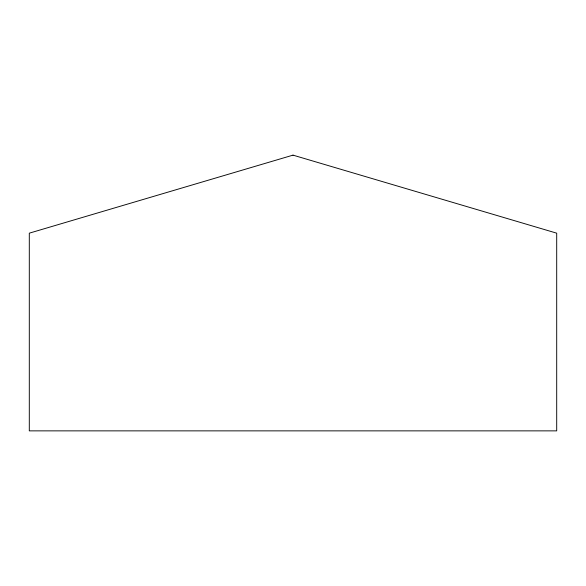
<?xml version="1.0" encoding="UTF-8"?>
<svg xmlns="http://www.w3.org/2000/svg" width="586" height="586" viewBox="0 0 586 586"><rect width="100%" height="100%" fill="white"/><g stroke="black" fill="none" stroke-linecap="round" stroke-linejoin="round"><path stroke-width="0.88" d="M293 155.136L29.3 233.169L29.3 430.864L556.7 430.864L556.7 233.169L293 155.136"/></g></svg>
